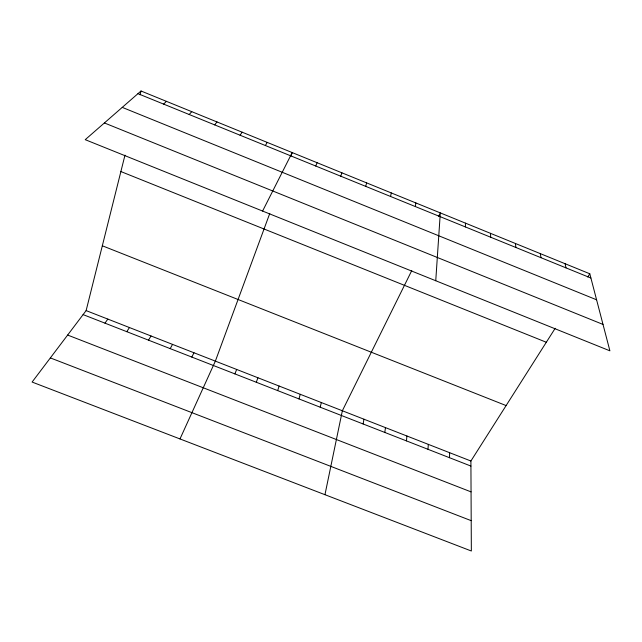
<?xml version="1.0" encoding="UTF-8"?>
<svg xmlns="http://www.w3.org/2000/svg" width="642" height="642" viewBox="0 0 642 642"><rect width="100%" height="100%" fill="white"/><g stroke="black" fill="none" stroke-linecap="round" stroke-linejoin="round"><path stroke-width="0.96" d="M465.426 226.947L465.45 223.135M449.504 457.706L449.641 452.698M428.005 449.312L428.31 444.36M435.749 280.739L440.316 212.895L438.542 216.49M406.442 440.893L406.916 435.998M415.366 206.572L415.839 202.928M384.823 432.443L385.457 427.612M363.131 423.977L363.942 419.202M390.577 196.484L391.283 192.929M324.956 494.693L342.355 410.76L411.763 270.571M320.197 407.213L321.337 402.55M555.186 328.295L470.907 461.012L471.348 551.005L32.1 382.054L86.124 310.608L124.981 155.147M140.06 94.815L141.015 90.995L589.797 273.781L609.9 350.829L85.225 139.675L141.015 90.995M365.707 186.365L366.638 182.89M298.955 398.915L300.263 394.308M277.657 390.593L279.134 386.051M340.75 176.205L341.913 172.818M269.784 213.425L215.359 361.125L179.993 438.935M290.866 156.199L292.206 152.571L262.594 211.058M256.286 382.255L257.94 377.769M234.86 373.885L236.681 369.455M315.712 166.013L317.1 162.715M191.822 357.072L193.98 352.763M170.202 348.63L172.529 344.385M265.363 145.517L267.224 142.404M148.519 340.164L151.022 335.975M587.743 277.023L589.797 273.781M126.779 331.673L129.451 327.54M240.06 135.221L242.154 132.188M104.967 323.159L107.816 319.09M214.669 124.885L216.996 121.948M189.189 114.517L191.757 111.668M163.614 104.108L166.43 101.348M50.357 357.907L471.196 520.662M67.635 335.052L471.059 491.876M86.124 310.608L470.907 461.012M83.091 314.612L470.931 466.076M102.327 245.782L506.113 405.567M120.881 171.55L546.318 342.258M122.245 107.375L596.587 299.798M104.397 122.951L603.015 324.435M137.958 93.66L590.905 278.018M565.104 263.718L565.987 267.875M540.315 253.63L540.981 257.699M515.446 243.495L515.879 247.483M490.496 233.335L490.697 237.235"/></g></svg>
